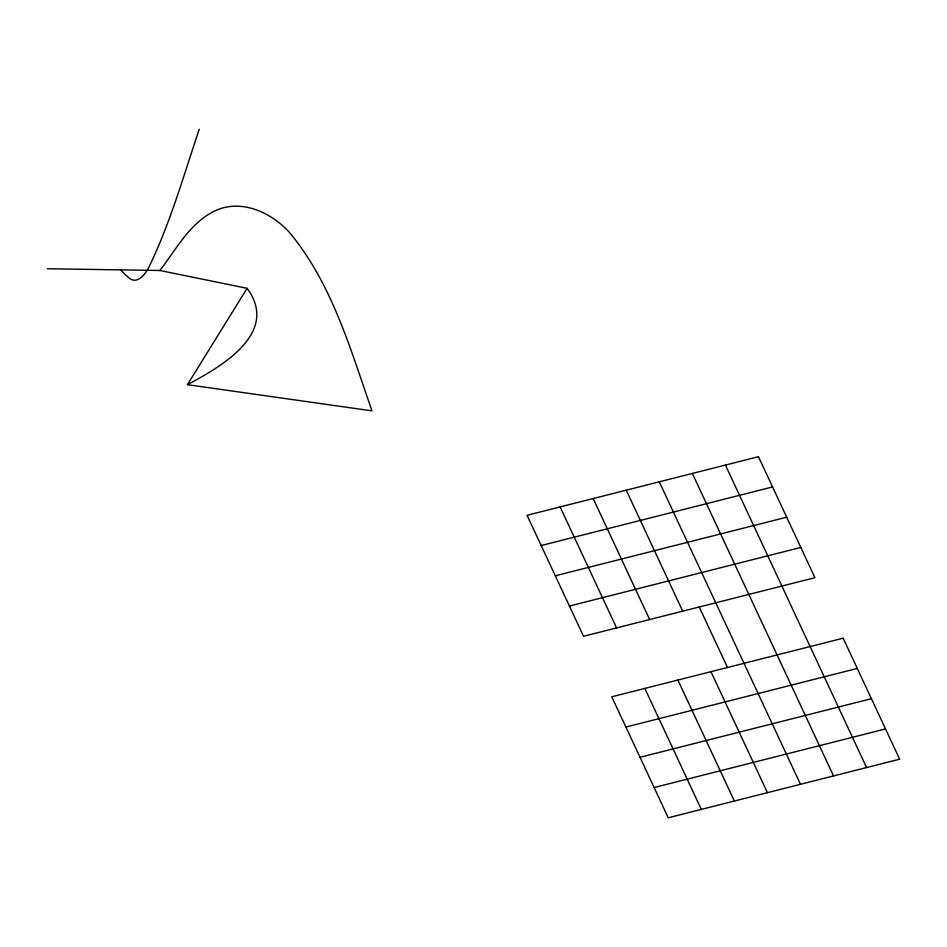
<?xml version="1.0" encoding="UTF-8"?>
<svg xmlns="http://www.w3.org/2000/svg" width="947" height="947" viewBox="0 0 947 947"><rect width="100%" height="100%" fill="white"/><g stroke="black" fill="none" stroke-linecap="round" stroke-linejoin="round"><path stroke-width="1.42" d="M199.237 129.218C183.967 174.627 170.851 221.089 150.194 264.462C146.797 272.416 137.422 286.527 128.07 277.08A45.184 37.324 22.2 0 1 120.932 269.871M159.865 270.487C176.947 248.54 190.454 221.42 217.265 209.832C243.107 199.249 272.168 213.134 289.652 232.69C332.03 283.674 350.485 349.396 371.993 410.868L187.435 384.671L247.108 288.314L159.865 270.487L47.35 268.747M187.435 384.671C220.497 367.045 280.241 333.166 247.108 288.314M541.175 545.543L772.586 486.947M555.297 575.788L786.708 517.204M569.419 606.044L800.819 547.449M625.896 727.036L857.295 668.44M640.006 757.28L871.418 698.697M654.128 787.537L885.528 728.941M725.414 465.072L866.588 767.567M692.352 473.441L833.538 775.936M659.29 481.81L800.475 784.305M699.241 606.991L727.474 667.493M626.239 490.191L682.704 611.182M710.948 671.672L767.425 792.675M593.177 498.56L649.654 619.551M677.886 680.053L734.363 801.044M560.115 506.929L616.592 627.92M644.836 688.422L701.301 809.413M758.464 456.703L527.065 515.298L583.541 636.289L814.941 577.694L758.464 456.703M843.173 638.195L611.774 696.791L668.251 817.782L899.65 759.186L843.173 638.195"/></g></svg>
